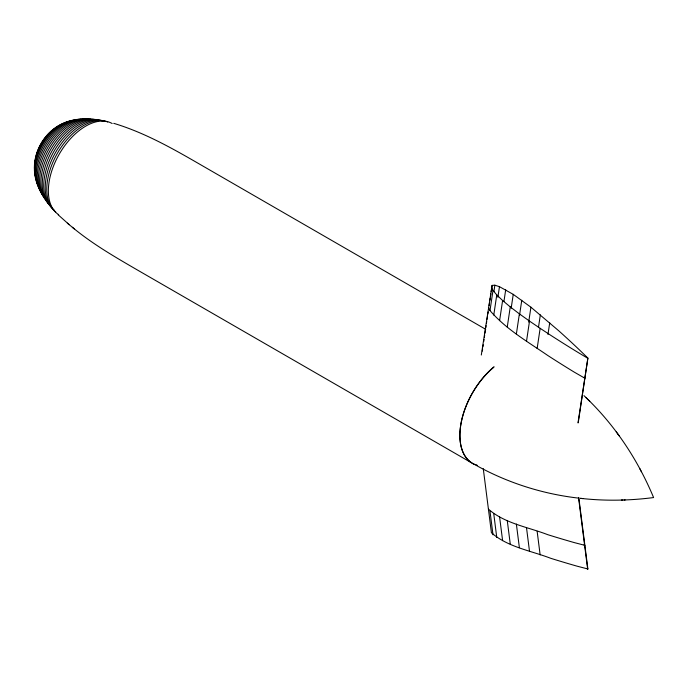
<?xml version="1.0" encoding="UTF-8"?>
<svg xmlns="http://www.w3.org/2000/svg" width="688" height="688" viewBox="0 0 688 688"><rect width="100%" height="100%" fill="white"/><g stroke="black" fill="none" stroke-linecap="round" stroke-linejoin="round"><path stroke-width="1.03" d="M481.308 355.025L492.101 285.4L494.87 285.202L499.471 286.681L513.239 294.361L530.921 307.201L558.673 330.722A1027.992 679.125 8.5 0 1 579.975 350.416L587.887 358.07L578.238 422.733M482.297 351.121L482.615 349.005M482.933 346.881L483.243 344.765M483.724 341.583L484.034 339.468M484.352 337.352L484.67 335.228M484.988 333.112L485.461 329.93M485.771 327.815L486.089 325.691M486.407 323.575L486.726 321.459M487.035 319.335L487.508 316.162M487.826 314.038L488.145 311.922M489.091 305.567L489.564 302.385M489.882 300.26L490.2 298.136M490.518 296.012L490.836 293.888M491.146 291.772L492.101 285.4M583.974 377.359L584.877 378.237L574.274 372.139A1027.992 679.125 8.5 0 1 547.743 355.464C527.705 341.712 505.998 329.199 489.994 310.58L493.004 290.413L491.421 287.188M493.915 291.566L494.87 285.202M493.769 315.087L496.77 294.92L493.004 290.413M497.888 297.293L499.471 286.681M499.6 320.668L502.61 300.501L496.77 294.92M503.951 301.447L505.697 289.768M507.254 327.075L510.264 306.908L502.61 300.501M511.184 308.164L513.239 294.361M516.37 334.033L519.38 313.866L510.264 306.908M519.552 315.121L521.771 300.26M528.702 322.061L530.921 307.201M526.509 341.265L529.511 321.098L519.38 313.866M538.446 327.583L540.347 314.846M537.139 348.498L540.149 328.331L529.511 321.098M547.966 334.488L549.712 322.818M577.997 422.879L587.887 358.07M483.268 468.648L491.421 532.736C507.632 547.098 530.921 550.675 550.744 558.303A1027.992 493.244 -7.3 0 0 577.275 566.224L587.887 568.976L578.78 497.441M580.345 498.318C604.675 501.113 629.331 500.683 653.6 497.562C638.387 461.037 616.319 427.196 587.973 399.513M621.41 500.056L622.606 500.021M624.05 499.978L625.151 499.944M580.595 498.336L582.848 498.594M578.032 498.052C542.634 493.932 508.036 482.942 476.827 465.733M113.744 123.333C143.758 132.345 171.235 147.739 198.221 163.348L485.728 329.337M488.42 509.103C504.631 523.456 527.911 527.034 547.743 534.671A1027.992 493.244 -7.3 0 0 574.274 542.591L584.877 545.343L583.974 544.844M586.984 568.477L587.887 568.976M470.962 462.474L136.835 269.67C114.595 256.744 92.175 243.784 72.343 227.272M587.638 358.216L577.275 351.972A1027.992 679.125 8.5 0 1 550.744 335.297L540.149 328.331M58.153 214.794L69.247 224.701M67.338 223.127L74.287 228.889M583.957 395.617L589.754 401.259M585.772 397.363L587.578 399.135M616.242 431.866L617.635 433.741M617.772 433.947L619.123 435.771M639.668 468.433L640.236 469.483M640.915 470.755L641.44 471.727M488.42 307.355L489.994 310.58M578.539 497.579L587.638 569.122M537.139 531.282L540.149 554.924M526.509 527.705L529.511 551.346M516.37 524.058L519.38 547.691M507.254 520.446L510.264 544.079M499.6 517.006L502.61 540.639M493.769 513.867L496.77 537.509M489.994 511.193L493.004 534.825M477.137 465.26A60.879 35.148 -60 0 1 460.874 424.29A60.879 35.148 -60 0 1 493.786 367.28M477.283 465.509A61.387 35.441 -60 0 1 460.883 424.195A61.387 35.441 -60 0 1 494.07 366.713M58.686 214.682A52.847 30.513 -60 0 1 59.624 153.484A52.847 30.513 -60 0 1 112.161 123.522M55.754 211.956A52.073 30.066 -60 0 1 57.551 153.011A52.073 30.066 -60 0 1 107.698 121.991M54.06 209.995A51.222 29.575 -60 0 1 55.823 152.014A51.222 29.575 -60 0 1 105.152 121.501M52.391 207.982A50.301 29.042 -60 0 1 54.128 151.042A50.301 29.042 -60 0 1 102.572 121.071M50.774 205.893A49.304 28.466 -60 0 1 51.609 151.618A49.304 28.466 -60 0 1 98.023 120.03M49.209 203.725A48.212 27.838 -60 0 1 50.026 150.655A48.212 27.838 -60 0 1 95.4 119.764M44.858 198.729A47.016 27.142 -60 0 1 49.312 148.264A47.016 27.142 -60 0 1 90.79 119.162M43.49 196.45A45.692 26.376 -60 0 1 47.825 147.395A45.692 26.376 -60 0 1 88.133 119.119M42.209 194.059A44.221 25.533 -60 0 1 46.406 146.578A44.221 25.533 -60 0 1 85.424 119.205M41.031 191.522A42.579 24.587 -60 0 1 44.324 147.137A42.579 24.587 -60 0 1 80.797 119.256M38.941 187.385A40.721 23.512 -60 0 1 43.851 145.108A40.721 23.512 -60 0 1 78.011 119.712M38.115 184.539A38.588 22.274 -60 0 1 42.088 145.684A38.588 22.274 -60 0 1 73.392 120.417M36.008 178.467A36.068 20.829 -60 0 1 41.873 143.964A36.068 20.829 -60 0 1 68.817 121.63M35.355 173.66A33.015 19.066 -60 0 1 62.72 123.926M35.036 163.761A29.077 16.787 -60 0 1 57.07 127.357"/></g></svg>
